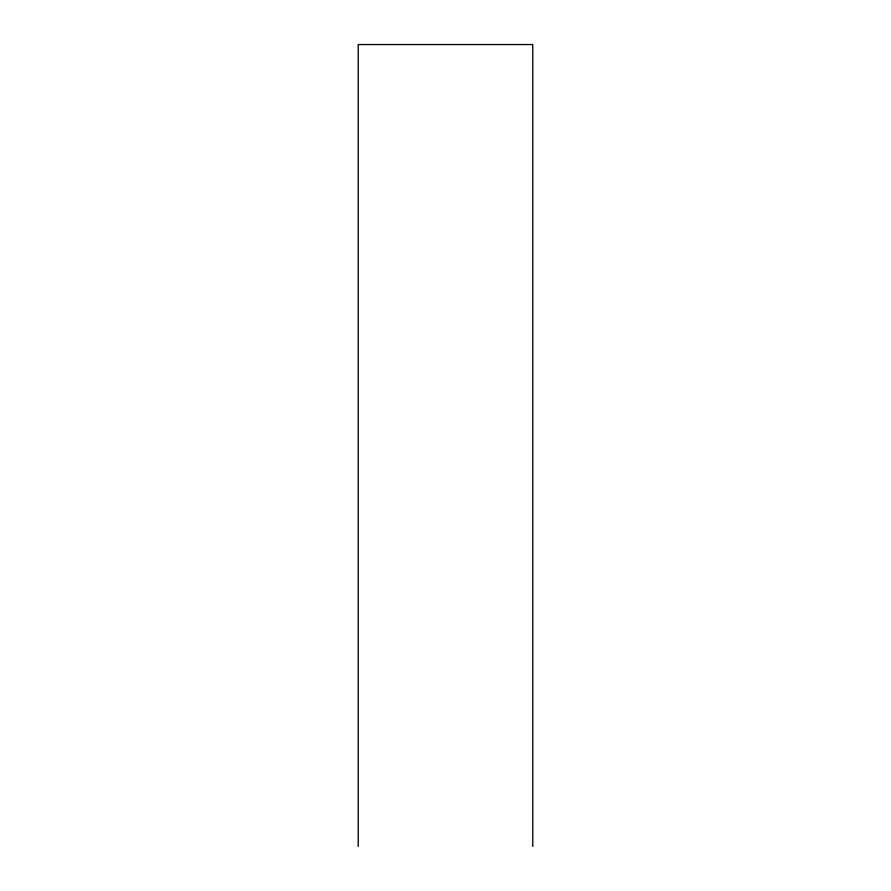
<?xml version="1.0" encoding="UTF-8"?>
<svg xmlns="http://www.w3.org/2000/svg" width="891" height="891" viewBox="0 0 891 891"><rect width="100%" height="100%" fill="white"/><g stroke="black" fill="none" stroke-linecap="round" stroke-linejoin="round"><path stroke-width="1.34" d="M532.773 846.45L532.773 44.55L358.227 44.55L358.227 846.45"/></g></svg>
